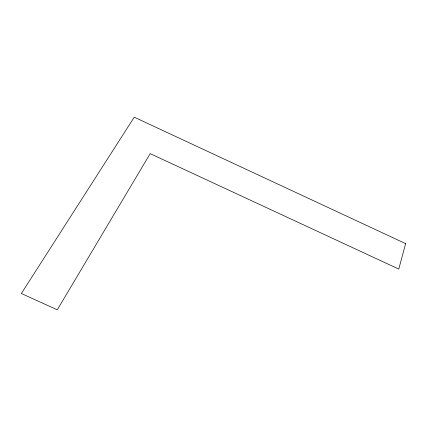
<?xml version="1.0" encoding="UTF-8"?>
<svg xmlns="http://www.w3.org/2000/svg" width="427" height="427" viewBox="0 0 427 427"><rect width="100%" height="100%" fill="white"/><g stroke="black" fill="none" stroke-linecap="round" stroke-linejoin="round"><path stroke-width="0.64" d="M405.65 243.636L398.759 269.079L150.171 153.635L57.266 309.815L21.35 293.498L134.243 117.185L405.65 243.636"/></g></svg>
